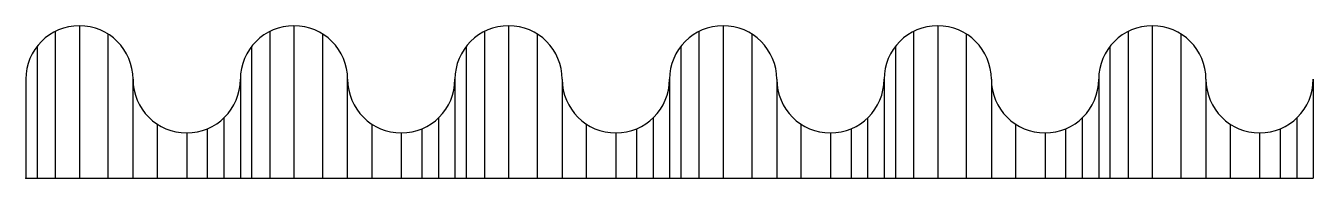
# Model space of a CAD drawing. Header units: millimetres. Extents: x 0 to 390, y 0 to 46.
import ezdxf

# ---------------------------------------------------------------- set-up
doc = ezdxf.new("R2010")
doc.units = ezdxf.units.MM
doc.layers.get('0').update_dxf_attribs({"linetype": 'CONTINUOUS'})

msp = doc.modelspace()

# ---------------------------------------------------------------- linework, layer by layer
for p, q in [((8.92, 44.5), (8.92, 0)), ((16.25, 46.25), (16.25, 0)), ((25, 0), (25, 43.69)), ((73.92, 44.5), (73.92, 0)), ((81.25, 46.25), (81.25, 0)), ((90, 0), (90, 43.69)), ((138.92, 44.5), (138.92, 0)), ((146.25, 46.25), (146.25, 0)), ((155, 0), (155, 43.69)), ((203.92, 44.5), (203.92, 0)), ((211.25, 46.25), (211.25, 0)), ((220, 0), (220, 43.69)), ((268.92, 44.5), (268.92, 0)), ((276.25, 46.25), (276.25, 0)), ((285, 0), (285, 43.69)), ((333.92, 44.5), (333.92, 0)), ((341.25, 46.25), (341.25, 0)), ((350, 0), (350, 43.69)), ((3.42, 39.97), (3.42, 0)), ((68.42, 39.97), (68.42, 0)), ((133.42, 39.97), (133.42, 0)), ((198.42, 39.97), (198.42, 0)), ((263.42, 39.97), (263.42, 0)), ((328.42, 39.97), (328.42, 0)), ((130, 30), (130, 0)), ((162.5, 30), (162.5, 0)), ((195, 30), (195, 0)), ((227.5, 30), (227.5, 0)), ((260, 30), (260, 0)), ((292.5, 30), (292.5, 0)), ((325, 30), (325, 0)), ((357.5, 30), (357.5, 0)), ((390, 30), (390, 0)), ((39.8, 16.44), (39.8, 0)), ((60.02, 18.29), (60.02, 0)), ((104.8, 16.44), (104.8, 0)), ((125.02, 18.29), (125.02, 0)), ((169.8, 16.44), (169.8, 0)), ((190.02, 18.29), (190.02, 0)), ((234.8, 16.44), (234.8, 0)), ((255.02, 18.29), (255.02, 0)), ((299.8, 16.44), (299.8, 0)), ((320.02, 18.29), (320.02, 0)), ((364.8, 16.44), (364.8, 0)), ((385.02, 18.29), (385.02, 0)), ((48.75, 13.75), (48.75, 0)), ((55, 15), (55, 0)), ((113.75, 13.75), (113.75, 0)), ((120, 15), (120, 0)), ((178.75, 13.75), (178.75, 0)), ((185, 15), (185, 0)), ((243.75, 13.75), (243.75, 0)), ((250, 15), (250, 0)), ((308.75, 13.75), (308.75, 0)), ((315, 15), (315, 0)), ((373.75, 13.75), (373.75, 0)), ((380, 15), (380, 0)), ((32.5, 0), (65, 0)), ((97.5, 0), (130, 0)), ((130, 0), (162.5, 0)), ((162.5, 0), (195, 0)), ((195, 0), (227.5, 0)), ((227.5, 0), (260, 0)), ((260, 0), (292.5, 0)), ((292.5, 0), (325, 0)), ((325, 0), (357.5, 0)), ((357.5, 0), (390, 0))]:
    msp.add_line(p, q)
for points in [[(0, 0), (32.5, 0), (32.5, 30, 1), (0, 30)], [(65, 0), (97.5, 0), (97.5, 30, 1), (65, 30)]]:
    msp.add_lwpolyline(points, format="xyb", close=True)
for centre, start, end in [((146.25, 30), 0, 180), ((211.25, 30), 0, 180), ((276.25, 30), 0, 180), ((341.25, 30), 0, 180), ((48.75, 30), -180, 0), ((113.75, 30), -180, 0), ((178.75, 30), -180, 0), ((243.75, 30), -180, 0), ((308.75, 30), -180, 0), ((373.75, 30), -180, 0)]:
    msp.add_arc(centre, 16.25, start, end)
msp.add_point((0, 0))

doc.saveas('drawing.dxf')
